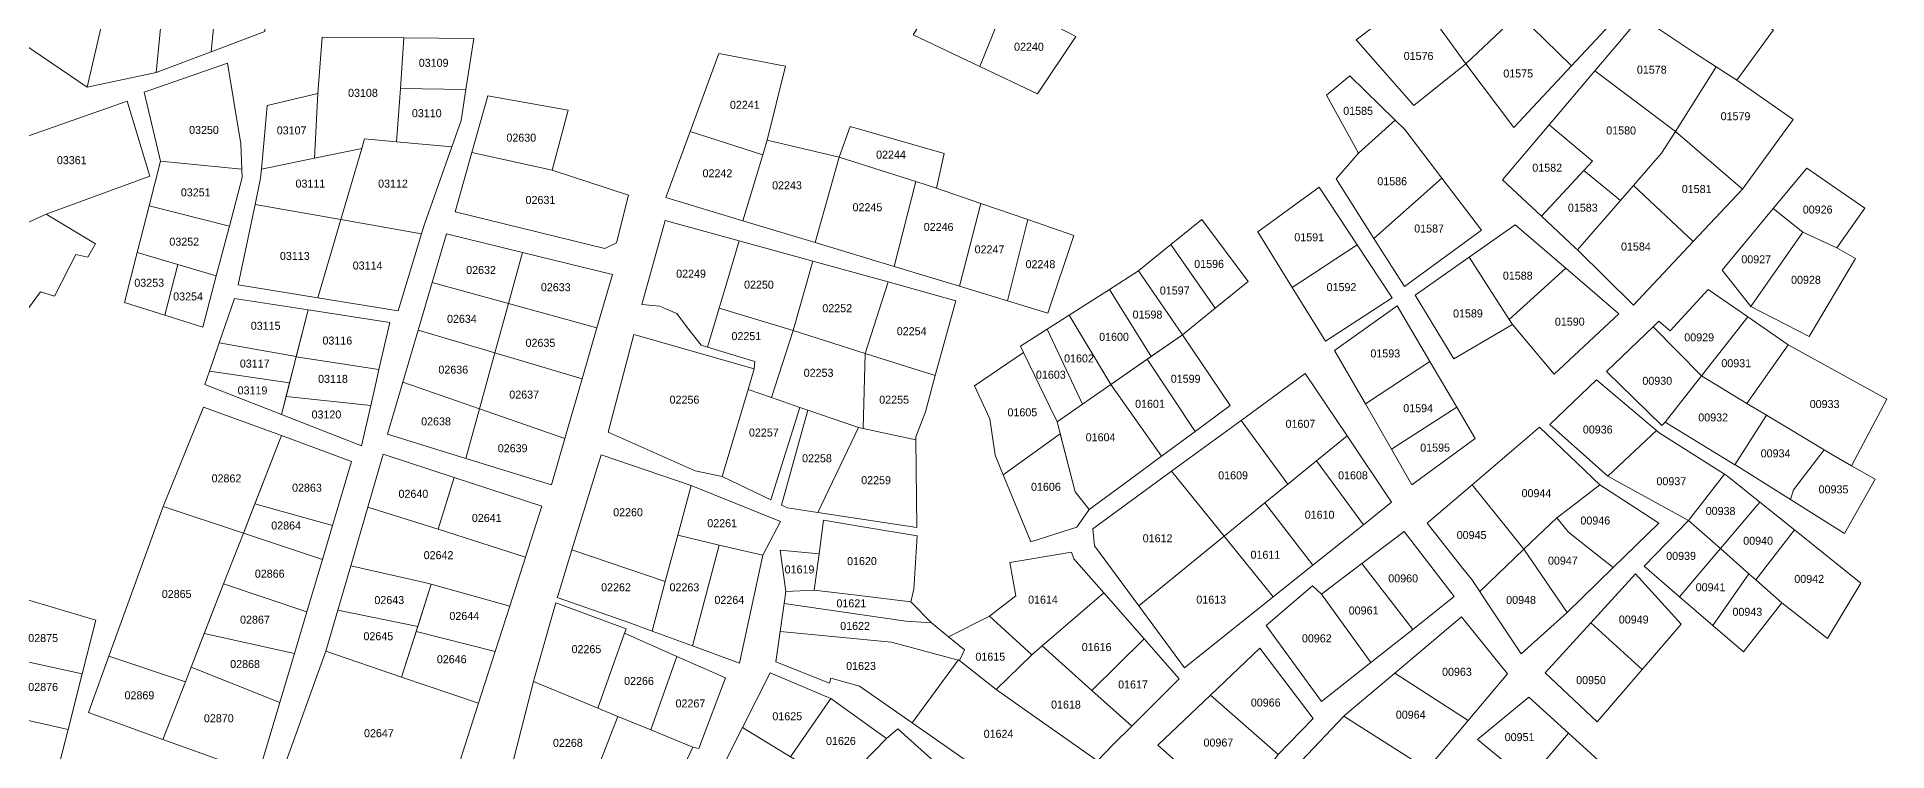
# Model space of a CAD drawing. Header units: metres. Extents: x 245225 to 248406, y 1633796 to 1637634.
# Drawn here: x 246907.2 to 247254, y 1635167.8 to 1635301.6 of the extents above; entities that cross this region are included whole.
import ezdxf
from ezdxf.enums import TextEntityAlignment as Align

# ---------------------------------------------------------------- set-up
doc = ezdxf.new("R2010")
doc.units = ezdxf.units.M
doc.header["$MEASUREMENT"] = 0
doc.layers.add('historique_numero_parcelle', color=7, linetype='Continuous')
doc.layers.add('LIMITES_PARCELLES', color=7, linetype='Continuous', lineweight=0, true_color=0xffffff)
doc.styles.add('Style-FANCY', font='FANCY.shx')

msp = doc.modelspace()

# ---------------------------------------------------------------- linework, layer by layer
at = {"layer": 'limites_parcelles', "flags": 128}
for points in [[(247225.806, 1635293.537), (247221.921, 1635296.023), (247217.865, 1635298.619), (247207.748, 1635305.394), (247217.974, 1635317.561), (247218.609, 1635318.619), (247224.959, 1635314.492), (247221.255, 1635307.824), (247232.685, 1635302.956), (247225.806, 1635293.537)], [(247088.919, 1635308.424), (247083.919, 1635296.085), (247071.446, 1635302.002), (247078.034, 1635312.638), (247080.019, 1635313.035), (247088.919, 1635308.424)], [(246939.845, 1635298.856), (246940.707, 1635307.815), (246941.869, 1635307.67), (246950.056, 1635306.65), (246949.908, 1635302.646), (246939.845, 1635298.856)], [(247221.921, 1635296.023), (247214.291, 1635283.921), (247199.211, 1635295.272), (247203.475, 1635300.31), (247207.748, 1635305.394), (247217.865, 1635298.619), (247221.921, 1635296.023)], [(246975.98, 1635301.445), (246975.301, 1635291.927), (246974.591, 1635281.97), (246968.6, 1635282.507), (246968.071, 1635280.707), (246959.234, 1635278.872), (246959.83, 1635291.004), (246960.623, 1635301.588), (246975.98, 1635301.445)], [(246945.61, 1635276.801), (246930.329, 1635278.304), (246927.286, 1635291.269), (246942.896, 1635296.693), (246945.41, 1635281.611), (246945.61, 1635276.801)], [(247044.062, 1635282.238), (247043.242, 1635279.525), (247029.632, 1635283.873), (247035.013, 1635298.51), (247047.475, 1635296.128), (247044.062, 1635282.238)], [(247225.806, 1635293.537), (247236.389, 1635286.128), (247226.864, 1635273.111), (247214.291, 1635283.921), (247221.921, 1635296.023), (247225.806, 1635293.537)], [(247214.291, 1635283.921), (247211.713, 1635279.833), (247206.466, 1635273.798), (247204.004, 1635270.965), (247197.162, 1635276.605), (247198.748, 1635278.312), (247190.623, 1635285.126), (247199.211, 1635295.272), (247214.291, 1635283.921)], [(246908.897, 1635268.382), (246903.58, 1635265.949), (246897.698, 1635280.346), (246924.111, 1635289.549), (246928.344, 1635275.526), (246908.897, 1635268.382)], [(246959.234, 1635278.872), (246949.266, 1635276.804), (246949.775, 1635282.405), (246950.305, 1635288.755), (246959.83, 1635291.004), (246959.234, 1635278.872)], [(246987.585, 1635291.776), (246986.685, 1635285.977), (246984.939, 1635281.042), (246974.591, 1635281.97), (246975.301, 1635291.927), (246987.585, 1635291.776)], [(247170.511, 1635275.137), (247157.8, 1635263.812), (247150.716, 1635274.988), (247154.923, 1635279.83), (247161.738, 1635286.043), (247163.573, 1635284.245), (247170.511, 1635275.137)], [(246974.591, 1635281.97), (246984.939, 1635281.042), (246979.806, 1635266.53), (246979.267, 1635264.738), (246964.155, 1635267.393), (246968.071, 1635280.707), (246968.6, 1635282.507), (246974.591, 1635281.97)], [(247057.556, 1635279.063), (247053.026, 1635263.067), (247039.505, 1635267.159), (247043.242, 1635279.525), (247044.062, 1635282.238), (247057.556, 1635279.063)], [(247075.812, 1635273.268), (247071.912, 1635274.506), (247057.556, 1635279.063), (247059.619, 1635284.857), (247077.241, 1635279.777), (247075.812, 1635273.268)], [(247197.162, 1635276.605), (247189.181, 1635268.017), (247181.885, 1635274.804), (247190.623, 1635285.126), (247198.748, 1635278.312), (247197.162, 1635276.605)], [(247226.864, 1635273.111), (247217.647, 1635263.272), (247206.466, 1635273.798), (247211.713, 1635279.833), (247214.291, 1635283.921), (247226.864, 1635273.111)], [(246964.155, 1635267.393), (246948.073, 1635270.219), (246949.114, 1635275.129), (246949.266, 1635276.804), (246959.234, 1635278.872), (246968.071, 1635280.707), (246964.155, 1635267.393)], [(247003.766, 1635276.622), (247018.053, 1635271.939), (247015.831, 1635263.049), (247013.608, 1635261.937), (246985.589, 1635268.843), (246988.71, 1635279.95), (247003.766, 1635276.622)], [(246945.61, 1635276.801), (246945.674, 1635275.261), (246943.271, 1635266.155), (246928.202, 1635269.965), (246930.329, 1635278.304), (246945.61, 1635276.801)], [(247204.004, 1635270.965), (247195.948, 1635261.697), (247195.538, 1635262.104), (247189.181, 1635268.017), (247197.162, 1635276.605), (247204.004, 1635270.965)], [(247244.539, 1635262.104), (247238.171, 1635265.017), (247232.633, 1635269.429), (247238.929, 1635277.026), (247249.83, 1635269.512), (247244.539, 1635262.104)], [(247075.812, 1635273.268), (247084.095, 1635270.405), (247080.111, 1635254.87), (247067.83, 1635258.587), (247071.912, 1635274.506), (247075.812, 1635273.268)], [(247217.647, 1635263.272), (247206.439, 1635251.309), (247195.948, 1635261.697), (247204.004, 1635270.965), (247206.466, 1635273.798), (247217.647, 1635263.272)], [(246898.578, 1635252.507), (246891.977, 1635260.639), (246903.58, 1635265.949), (246908.897, 1635268.382), (246918.158, 1635262.826), (246916.702, 1635260.312), (246914.454, 1635260.842), (246910.485, 1635253.036), (246907.839, 1635253.83), (246902.944, 1635247.216), (246898.578, 1635252.507)], [(246943.271, 1635266.155), (246943.161, 1635265.736), (246940.806, 1635256.826), (246925.968, 1635261.205), (246928.202, 1635269.965), (246943.271, 1635266.155)], [(247038.828, 1635263.371), (247035.989, 1635253.9), (247035.051, 1635250.773), (247032.859, 1635243.459), (247031.68, 1635243.819), (247029.141, 1635247.103), (247027.13, 1635249.749), (247025.648, 1635250.384), (247023.955, 1635251.125), (247020.593, 1635251.436), (247022.374, 1635257.932), (247024.917, 1635267.207), (247038.828, 1635263.371)], [(247244.539, 1635262.104), (247248.031, 1635260.093), (247239.353, 1635245.488), (247228.452, 1635251.097), (247238.171, 1635265.017), (247244.539, 1635262.104)], [(247052.601, 1635259.574), (247048.941, 1635246.574), (247035.051, 1635250.773), (247035.989, 1635253.9), (247038.828, 1635263.371), (247052.601, 1635259.574)], [(247128.003, 1635250.747), (247121.885, 1635245.747), (247113.659, 1635257.794), (247113.749, 1635257.852), (247119.744, 1635262.702), (247128.003, 1635250.747)], [(247183.141, 1635248.679), (247183.751, 1635247.728), (247172.744, 1635241.272), (247165.547, 1635253.232), (247175.661, 1635260.339), (247183.141, 1635248.679)], [(247183.751, 1635247.728), (247183.141, 1635248.679), (247193.729, 1635258.259), (247203.668, 1635249.695), (247191.582, 1635238.415), (247183.751, 1635247.728)], [(247227.87, 1635249.123), (247219.161, 1635238.069), (247210.099, 1635247.291), (247211.201, 1635248.346), (247213.318, 1635246.546), (247220.409, 1635254.272), (247227.87, 1635249.123)], [(247048.941, 1635246.574), (247044.867, 1635234.009), (247040.51, 1635235.506), (247041.639, 1635239.377), (247041.745, 1635240.753), (247032.859, 1635243.459), (247035.051, 1635250.773), (247048.941, 1635246.574)], [(247219.161, 1635238.069), (247212.365, 1635229.401), (247211.73, 1635228.766), (247201.359, 1635238.926), (247210.099, 1635247.291), (247219.161, 1635238.069)], [(246954.513, 1635236.765), (246939.503, 1635238.945), (246941.345, 1635244.294), (246955.771, 1635241.704), (246955.444, 1635240.419), (246954.513, 1635236.765)], [(247041.639, 1635239.377), (247040.51, 1635235.506), (247035.642, 1635219.207), (247030.562, 1635220.266), (247014.228, 1635227.519), (247019.071, 1635245.825), (247041.639, 1635239.377)], [(247062.409, 1635242.3), (247062.019, 1635228.225), (247061.147, 1635228.415), (247051.691, 1635231.664), (247050.2, 1635232.176), (247044.867, 1635234.009), (247048.941, 1635246.574), (247062.409, 1635242.3)], [(247103.131, 1635232.751), (247098.401, 1635229.473), (247097.099, 1635232.152), (247092.084, 1635242.478), (247091.524, 1635243.63), (247096.533, 1635246.836), (247103.131, 1635232.751)], [(247247.29, 1635221.252), (247243.714, 1635223.252), (247242.157, 1635224.192), (247231.374, 1635230.699), (247227.669, 1635232.935), (247235.437, 1635243.901), (247253.958, 1635233.741), (247247.29, 1635221.252)], [(246969.752, 1635232.537), (246953.865, 1635234.217), (246955.444, 1635240.419), (246955.757, 1635241.651), (246971.287, 1635239.255), (246970.815, 1635237.187), (246969.752, 1635232.537)], [(247062.019, 1635228.225), (247062.409, 1635242.3), (247075.569, 1635238.124), (247073.706, 1635231.329), (247071.907, 1635226.673), (247071.915, 1635226.074), (247062.019, 1635228.225)], [(247098.986, 1635227.202), (247088.32, 1635219.506), (247086.796, 1635223.197), (247085.803, 1635230.002), (247082.904, 1635236.202), (247092.084, 1635242.478), (247097.099, 1635232.152), (247098.401, 1635229.473), (247098.986, 1635227.202)], [(247152.754, 1635226.832), (247147, 1635222.138), (247141.651, 1635217.775), (247132.873, 1635229.717), (247144.91, 1635238.521), (247152.754, 1635226.832)], [(247227.669, 1635232.935), (247231.374, 1635230.699), (247225.463, 1635221.438), (247212.365, 1635229.401), (247219.161, 1635238.069), (247227.669, 1635232.935)], [(247044.867, 1635234.009), (247050.2, 1635232.176), (247044.745, 1635214.842), (247035.642, 1635219.207), (247040.51, 1635235.506), (247044.867, 1635234.009)], [(247111.885, 1635218.522), (247104.422, 1635213.005), (247101.776, 1635216.378), (247098.401, 1635229.473), (247103.131, 1635232.751), (247108.469, 1635236.45), (247117.963, 1635223.016), (247111.885, 1635218.522)], [(247046.762, 1635213.875), (247051.691, 1635231.664), (247061.147, 1635228.415), (247053.542, 1635212.473), (247047.883, 1635213.338), (247046.762, 1635213.875)], [(247242.157, 1635224.192), (247236.408, 1635216.727), (247235.842, 1635214.933), (247225.594, 1635221.358), (247225.463, 1635221.438), (247231.374, 1635230.699), (247242.157, 1635224.192)], [(247062.019, 1635228.225), (247071.915, 1635226.074), (247072.119, 1635209.634), (247053.542, 1635212.473), (247061.147, 1635228.415), (247062.019, 1635228.225)], [(247088.32, 1635219.506), (247098.986, 1635227.202), (247101.776, 1635216.378), (247104.422, 1635213.005), (247102.094, 1635209.751), (247093.488, 1635206.992), (247088.32, 1635219.506)], [(247141.651, 1635217.775), (247137.36, 1635214.275), (247129.698, 1635208.026), (247119.865, 1635220.203), (247132.873, 1635229.717), (247141.651, 1635217.775)], [(247192.07, 1635211.454), (247185.908, 1635205.58), (247183.139, 1635209.014), (247176.173, 1635217.654), (247184.445, 1635224.72), (247188.831, 1635228.467), (247200.155, 1635217.672), (247194.41, 1635213.254), (247192.07, 1635211.454)], [(247223.472, 1635219.642), (247216.771, 1635211.004), (247201.636, 1635219.259), (247210.752, 1635227.845), (247211.267, 1635227.408), (247223.472, 1635219.642)], [(247029.821, 1635217.514), (247027.299, 1635208.196), (247024.952, 1635199.522), (247007.438, 1635205.452), (247012.92, 1635223.269), (247029.821, 1635217.514)], [(247235.842, 1635214.933), (247236.408, 1635216.727), (247242.157, 1635224.192), (247243.714, 1635223.252), (247247.29, 1635221.252), (247251.735, 1635218.712), (247246.02, 1635208.552), (247235.842, 1635214.933)], [(247129.698, 1635208.026), (247113.716, 1635194.99), (247105.434, 1635206.241), (247105.116, 1635209.417), (247119.865, 1635220.203), (247129.698, 1635208.026)], [(247155.841, 1635210.191), (247146.341, 1635202.606), (247137.36, 1635214.275), (247141.651, 1635217.775), (247147, 1635222.138), (247155.841, 1635210.191)], [(247230.12, 1635214.416), (247222.748, 1635205.715), (247216.771, 1635211.004), (247223.472, 1635219.642), (247224.073, 1635219.259), (247230.12, 1635214.416)], [(247043.226, 1635204.448), (247035.07, 1635206.367), (247027.299, 1635208.196), (247029.821, 1635217.514), (247046.547, 1635210.787), (247043.226, 1635204.448)], [(247185.908, 1635205.58), (247177.61, 1635197.669), (247176.13, 1635199.891), (247174.483, 1635201.977), (247167.77, 1635210.475), (247176.173, 1635217.654), (247183.139, 1635209.014), (247185.908, 1635205.58)], [(247211.161, 1635210.475), (247202.641, 1635202.165), (247198.217, 1635205.669), (247194.253, 1635208.808), (247192.07, 1635211.454), (247194.41, 1635213.254), (247200.155, 1635217.672), (247206.715, 1635213.382), (247211.161, 1635210.475)], [(246945.868, 1635208.583), (246942.173, 1635199.102), (246936.095, 1635183.509), (246935.004, 1635180.71), (246920.66, 1635185.524), (246930.846, 1635213.585), (246945.868, 1635208.583)], [(246998.767, 1635204.084), (246995.811, 1635194.89), (246981.09, 1635199.028), (246979.845, 1635199.378), (246965.99, 1635202.466), (246969.2, 1635213.448), (246982.385, 1635209.326), (246998.767, 1635204.084)], [(247236.618, 1635209.212), (247229.369, 1635199.856), (247228.083, 1635200.994), (247222.748, 1635205.715), (247230.12, 1635214.416), (247236.618, 1635209.212)], [(247070.959, 1635195.744), (247060.79, 1635196.971), (247052.895, 1635197.924), (247053.79, 1635204.743), (247054.614, 1635211.02), (247061.978, 1635209.798), (247072.143, 1635208.11), (247071.548, 1635198.122), (247070.959, 1635195.744)], [(247194.016, 1635193.753), (247185.908, 1635205.58), (247192.07, 1635211.454), (247194.253, 1635208.808), (247198.217, 1635205.669), (247202.641, 1635202.165), (247194.016, 1635193.753)], [(247234.233, 1635195.552), (247229.369, 1635199.856), (247236.618, 1635209.212), (247249.05, 1635199.256), (247242.806, 1635188.885), (247234.233, 1635195.552)], [(247035.07, 1635206.367), (247030.07, 1635187.473), (247022.53, 1635190.242), (247024.952, 1635199.522), (247027.299, 1635208.196), (247035.07, 1635206.367)], [(246978.551, 1635191.102), (246963.557, 1635194.141), (246965.99, 1635202.466), (246979.845, 1635199.378), (246981.09, 1635199.028), (246978.551, 1635191.102)], [(247024.952, 1635199.522), (247022.53, 1635190.242), (247018.144, 1635191.854), (247004.714, 1635196.547), (247004.915, 1635197.251), (247007.438, 1635205.452), (247024.952, 1635199.522)], [(247107.162, 1635197.385), (247095.605, 1635187.454), (247093.638, 1635185.764), (247085.701, 1635193.066), (247090.675, 1635196.876), (247089.539, 1635203.083), (247101.119, 1635205.068), (247101.512, 1635203.811), (247107.162, 1635197.385)], [(247194.016, 1635193.753), (247185.389, 1635185.988), (247178.669, 1635196.079), (247177.61, 1635197.669), (247185.908, 1635205.58), (247194.016, 1635193.753)], [(247147.948, 1635197.145), (247157.219, 1635184.345), (247147.979, 1635177.031), (247137.607, 1635191.319), (247146.285, 1635198.727), (247147.948, 1635197.145)], [(247221.318, 1635191.284), (247228.083, 1635200.994), (247229.369, 1635199.856), (247234.233, 1635195.552), (247227.036, 1635186.345), (247221.318, 1635191.284)], [(247017.297, 1635189.843), (247012.321, 1635175.79), (247000.235, 1635180.769), (247000.364, 1635181.27), (247004.42, 1635195.515), (247017.645, 1635190.669), (247017.297, 1635189.843)], [(247074.855, 1635191.772), (247078.072, 1635189.171), (247081.073, 1635186.745), (247080.081, 1635184.761), (247079.927, 1635184.866), (247079.887, 1635184.813), (247067.384, 1635188.183), (247046.485, 1635190.185), (247047.225, 1635195.443), (247070.057, 1635192.097), (247074.855, 1635191.772)], [(247070.959, 1635195.744), (247074.855, 1635191.772), (247070.057, 1635192.097), (247047.225, 1635195.443), (247047.537, 1635197.659), (247052.895, 1635197.924), (247060.79, 1635196.971), (247070.959, 1635195.744)], [(247093.638, 1635185.764), (247086.971, 1635179.308), (247080.081, 1635184.761), (247081.073, 1635186.745), (247078.072, 1635189.171), (247085.701, 1635193.066), (247093.638, 1635185.764)], [(247027.118, 1635185.508), (247022.225, 1635171.71), (247016.036, 1635174.26), (247012.321, 1635175.79), (247017.297, 1635189.843), (247027.118, 1635185.508)], [(247079.887, 1635184.813), (247071.225, 1635173.061), (247061.359, 1635179.943), (247055.962, 1635181.425), (247055.75, 1635180.472), (247045.685, 1635184.496), (247046.485, 1635190.185), (247067.384, 1635188.183), (247079.887, 1635184.813)], [(246975.516, 1635181.626), (246989.965, 1635176.712), (246982.493, 1635153.475), (246953.267, 1635164.093), (246961.311, 1635186.456), (246975.516, 1635181.626)], [(247030.103, 1635168.464), (247022.225, 1635171.71), (247027.118, 1635185.508), (247036.241, 1635181.482), (247031.267, 1635168.253), (247030.103, 1635168.464)], [(247080.081, 1635184.761), (247086.971, 1635179.308), (247092.753, 1635175.235), (247105.954, 1635165.935), (247093.207, 1635152.98), (247081.785, 1635163.75), (247083.055, 1635164.809), (247071.225, 1635173.061), (247079.887, 1635184.813), (247079.927, 1635184.866), (247080.081, 1635184.761)], [(247104.92, 1635179.136), (247112.413, 1635172.444), (247109.053, 1635169.084), (247105.954, 1635165.935), (247092.753, 1635175.235), (247086.971, 1635179.308), (247093.638, 1635185.764), (247095.605, 1635187.454), (247104.92, 1635179.136)], [(246952.71, 1635176.865), (246948.726, 1635163.488), (246930.802, 1635169.931), (246935.004, 1635180.71), (246936.095, 1635183.509), (246952.71, 1635176.865)], [(247175.46, 1635173.509), (247167.751, 1635164.362), (247152.143, 1635174.307), (247152.318, 1635174.491), (247161.693, 1635182.372), (247175.46, 1635173.509)], [(247012.321, 1635175.79), (247016.036, 1635174.26), (247010.542, 1635160.095), (246996.357, 1635165.634), (247000.235, 1635180.769), (247012.321, 1635175.79)], [(247066.439, 1635170.1), (247057.026, 1635160.503), (247053.633, 1635163.539), (247048.452, 1635166.691), (247055.962, 1635177.615), (247066.439, 1635170.1)], [(247022.225, 1635171.71), (247030.103, 1635168.464), (247023.719, 1635154.949), (247010.542, 1635160.095), (247016.036, 1635174.26), (247022.225, 1635171.71)], [(247048.452, 1635166.691), (247053.633, 1635163.539), (247057.026, 1635160.503), (247059.666, 1635158.141), (247052.762, 1635151.325), (247049.72, 1635154.466), (247042.98, 1635158.755), (247035.167, 1635163.726), (247039.444, 1635172.171), (247048.452, 1635166.691)], [(247078.504, 1635163.01), (247070.09, 1635152.585), (247062.206, 1635160.47), (247059.666, 1635158.141), (247057.026, 1635160.503), (247066.439, 1635170.1), (247068.556, 1635171.9), (247078.504, 1635163.01)], [(247167.751, 1635164.362), (247158.985, 1635153.96), (247151.26, 1635159.357), (247143.005, 1635164.649), (247152.143, 1635174.307), (247167.751, 1635164.362)]]:
    msp.add_lwpolyline(points, close=True, dxfattribs=at)
at = {"layer": 'limites_parcelles'}
for points in [[(246920.764, 1635310.302), (246916.57, 1635292.195), (246902.944, 1635301.455), (246913.317, 1635316.007)], [(247203.854, 1635305.879), (247194.816, 1635296.212), (247184.883, 1635305.859), (247194.474, 1635314.845)], [(246930.879, 1635309.041), (246929.535, 1635294.973), (246916.57, 1635292.195), (246920.764, 1635310.302)], [(246940.707, 1635307.815), (246939.845, 1635298.856), (246929.535, 1635294.973), (246930.879, 1635309.041)], [(247083.919, 1635296.085), (247088.919, 1635308.424), (247101.926, 1635301.685), (247094.703, 1635290.969)], [(247175.006, 1635296.606), (247165.269, 1635288.774), (247154.474, 1635301.051), (247165.635, 1635309.556)], [(247194.816, 1635296.212), (247184.002, 1635284.647), (247175.006, 1635296.606), (247184.883, 1635305.859)], [(246987.585, 1635291.776), (246975.301, 1635291.927), (246975.98, 1635301.445), (246989.066, 1635301.323)], [(247161.738, 1635286.043), (247154.923, 1635279.83), (247148.89, 1635290.704), (247153.256, 1635294.356)], [(247003.766, 1635276.622), (246988.71, 1635279.95), (246991.701, 1635290.592), (247006.782, 1635287.893)], [(247043.242, 1635279.525), (247039.505, 1635267.159), (247025.091, 1635271.522), (247029.632, 1635283.873)], [(247071.912, 1635274.506), (247067.83, 1635258.587), (247053.026, 1635263.067), (247057.556, 1635279.063)], [(247157.8, 1635263.812), (247170.511, 1635275.137), (247177.941, 1635265.384), (247163.495, 1635254.827)], [(247154.633, 1635262.676), (247142.481, 1635254.631), (247136.031, 1635265.066), (247147.541, 1635273.48)], [(246964.155, 1635267.393), (246959.837, 1635252.715), (246944.881, 1635255.153), (246948.073, 1635270.219)], [(247092.89, 1635267.365), (247089.074, 1635252.157), (247080.111, 1635254.87), (247084.095, 1635270.405)], [(247238.171, 1635265.017), (247228.452, 1635251.097), (247223.054, 1635257.871), (247232.633, 1635269.429)], [(246979.267, 1635264.738), (246974.911, 1635250.258), (246959.837, 1635252.715), (246964.155, 1635267.393)], [(246998.205, 1635261.218), (246995.572, 1635251.63), (246981.238, 1635255.584), (246983.922, 1635264.716)], [(247089.074, 1635252.157), (247092.89, 1635267.365), (247101.53, 1635264.378), (247096.688, 1635249.853)], [(247128.003, 1635250.747), (247119.744, 1635262.702), (247125.523, 1635267.377), (247134.188, 1635255.801)], [(247193.729, 1635258.259), (247183.141, 1635248.679), (247175.661, 1635260.339), (247184.284, 1635266.398)], [(246933.567, 1635258.962), (246931.154, 1635249.458), (246923.582, 1635251.846), (246925.968, 1635261.205)], [(247012.13, 1635247.063), (246995.572, 1635251.63), (246998.205, 1635261.218), (247015.037, 1635257.096)], [(247142.481, 1635254.631), (247154.633, 1635262.676), (247161.193, 1635252.684), (247148.705, 1635244.561)], [(246931.154, 1635249.458), (246933.567, 1635258.962), (246940.806, 1635256.826), (246938.266, 1635247.216)], [(247066.71, 1635255.683), (247062.409, 1635242.3), (247048.941, 1635246.574), (247052.601, 1635259.574)], [(247116.036, 1635241.694), (247108.197, 1635254.299), (247113.659, 1635257.794), (247121.885, 1635245.747)], [(246995.572, 1635251.63), (246993.035, 1635242.393), (246978.623, 1635246.682), (246981.238, 1635255.584)], [(247075.569, 1635238.124), (247062.409, 1635242.3), (247066.71, 1635255.683), (247079.421, 1635252.179)], [(247116.036, 1635241.694), (247108.469, 1635236.45), (247100.635, 1635249.46), (247108.197, 1635254.299)], [(246955.771, 1635241.704), (246941.345, 1635244.294), (246944.208, 1635252.611), (246958.005, 1635250.479)], [(247012.13, 1635247.063), (247009.369, 1635237.531), (246993.035, 1635242.393), (246995.572, 1635251.63)], [(247168.297, 1635240.772), (247156.185, 1635232.832), (247150.413, 1635242.86), (247162.16, 1635251.221)], [(246971.287, 1635239.255), (246955.757, 1635241.651), (246958.005, 1635250.479), (246973.312, 1635248.113)], [(247103.131, 1635232.751), (247096.533, 1635246.836), (247100.635, 1635249.46), (247108.469, 1635236.45)], [(247235.437, 1635243.901), (247227.669, 1635232.935), (247219.161, 1635238.069), (247227.87, 1635249.123)], [(246993.035, 1635242.393), (246990.157, 1635231.913), (246975.758, 1635236.935), (246978.623, 1635246.682)], [(247124.269, 1635227.678), (247115.31, 1635241.191), (247121.885, 1635245.747), (247130.815, 1635232.518)], [(247009.369, 1635237.531), (247006.127, 1635226.343), (246990.157, 1635231.913), (246993.035, 1635242.393)], [(247124.269, 1635227.678), (247117.963, 1635223.016), (247108.469, 1635236.45), (247115.31, 1635241.191)], [(247173.308, 1635232.237), (247161.089, 1635224.314), (247156.185, 1635232.832), (247168.297, 1635240.772)], [(246954.513, 1635236.765), (246953.006, 1635230.846), (246938.652, 1635236.471), (246939.503, 1635238.945)], [(246990.157, 1635231.913), (246987.603, 1635222.609), (246972.889, 1635227.171), (246975.758, 1635236.935)], [(247210.752, 1635227.845), (247201.636, 1635219.259), (247190.736, 1635228.996), (247199.52, 1635237.357)], [(246969.752, 1635232.537), (246968.021, 1635224.962), (246953.006, 1635230.846), (246953.865, 1635234.217)], [(246953, 1635226.88), (246945.868, 1635208.583), (246930.846, 1635213.585), (246938.387, 1635232.238)], [(247006.127, 1635226.343), (247003.607, 1635217.646), (246987.603, 1635222.609), (246990.157, 1635231.913)], [(247161.089, 1635224.314), (247173.308, 1635232.237), (247176.765, 1635226.35), (247164.912, 1635217.672)], [(246962.583, 1635210.014), (246948.026, 1635214.117), (246953, 1635226.88), (246966.168, 1635222.051)], [(247155.841, 1635210.191), (247147, 1635222.138), (247152.754, 1635226.832), (247161.102, 1635214.391)], [(246985.409, 1635219.036), (246982.385, 1635209.326), (246969.2, 1635213.448), (246972.106, 1635223.392)], [(246998.767, 1635204.084), (246982.385, 1635209.326), (246985.409, 1635219.036), (247001.845, 1635213.655)], [(246962.583, 1635210.014), (246960.687, 1635203.649), (246945.868, 1635208.583), (246948.026, 1635214.117)], [(247146.341, 1635202.606), (247138.883, 1635196.652), (247129.698, 1635208.026), (247137.36, 1635214.275)], [(247222.748, 1635205.715), (247215.084, 1635196.668), (247208.41, 1635202.431), (247216.771, 1635211.004)], [(246960.687, 1635203.649), (246957.762, 1635193.827), (246942.173, 1635199.102), (246945.868, 1635208.583)], [(247030.07, 1635187.473), (247035.07, 1635206.367), (247043.226, 1635204.448), (247038.887, 1635184.234)], [(247138.883, 1635196.652), (247122.261, 1635183.381), (247113.716, 1635194.99), (247129.698, 1635208.026)], [(247165.065, 1635190.555), (247155.516, 1635202.885), (247163.43, 1635208.887), (247172.85, 1635196.716)], [(247228.083, 1635200.994), (247221.318, 1635191.284), (247215.084, 1635196.668), (247222.748, 1635205.715)], [(247053.79, 1635204.743), (247052.895, 1635197.924), (247047.537, 1635197.659), (247046.498, 1635205.405)], [(247165.065, 1635190.555), (247157.219, 1635184.345), (247147.948, 1635197.145), (247155.516, 1635202.885)], [(246955.436, 1635186.017), (246938.54, 1635189.783), (246942.173, 1635199.102), (246957.762, 1635193.827)], [(246993.087, 1635186.42), (246978.243, 1635190.141), (246981.09, 1635199.028), (246995.811, 1635194.89)], [(247208.097, 1635183.057), (247198.458, 1635191.801), (247206.822, 1635200.95), (247215.395, 1635191.531)], [(246915.652, 1635182.25), (246900.554, 1635185.528), (246903.507, 1635196.636), (246918.191, 1635192.27)], [(247114.712, 1635188.801), (247104.92, 1635179.136), (247095.605, 1635187.454), (247107.162, 1635197.385)], [(246978.551, 1635191.102), (246975.516, 1635181.626), (246961.311, 1635186.456), (246963.557, 1635194.141)], [(247175.46, 1635173.509), (247161.693, 1635182.372), (247174.225, 1635192.906), (247182.798, 1635182.217)], [(247208.097, 1635183.057), (247199.626, 1635173.221), (247189.889, 1635182.429), (247198.458, 1635191.801)], [(246955.436, 1635186.017), (246952.71, 1635176.865), (246936.095, 1635183.509), (246938.54, 1635189.783)], [(246993.087, 1635186.42), (246989.965, 1635176.712), (246975.516, 1635181.626), (246978.243, 1635190.141)], [(247104.92, 1635179.136), (247114.712, 1635188.801), (247121.29, 1635181.321), (247112.413, 1635172.444)], [(246915.652, 1635182.25), (246913.008, 1635171.814), (246897.817, 1635175.229), (246900.554, 1635185.528)], [(246935.004, 1635180.71), (246930.802, 1635169.931), (246916.824, 1635174.955), (246920.66, 1635185.524)], [(247139.83, 1635167.083), (247127.14, 1635178.24), (247136.375, 1635187.012), (247146.391, 1635173.856)], [(247055.962, 1635177.615), (247048.452, 1635166.691), (247039.444, 1635172.171), (247044.638, 1635182.429)], [(247139.83, 1635167.083), (247131.638, 1635156.133), (247117.287, 1635168.882), (247127.14, 1635178.24)], [(247194.282, 1635171.094), (247186.61, 1635162.198), (247177.189, 1635169.941), (247186.82, 1635177.878)], [(246913.008, 1635171.814), (246910.783, 1635163.034), (246895.701, 1635167.267), (246897.817, 1635175.229)], [(247186.61, 1635162.198), (247194.282, 1635171.094), (247201.954, 1635164.12), (247195.604, 1635154.806)]]:
    msp.add_3dface(points, dxfattribs=at)

# ---------------------------------------------------------------- texts
at = {"layer": 'historique_numero_parcelle', "style": 'Style-FANCY'}
for s, p in [('02240', (247093.120305, 1635299.778051)), ('03109', (246981.539497, 1635296.769401)), ('01576', (247166.1568, 1635298.051671)), ('01578', (247209.866103, 1635295.484957)), ('01575', (247184.830728, 1635294.766277)), ('03108', (246968.288924, 1635291.137298)), ('02241', (247039.868831, 1635288.895184)), ('03110', (246980.249619, 1635287.323894)), ('01585', (247154.820204, 1635287.765909)), ('01579', (247225.564514, 1635286.75813)), ('03250', (246938.486046, 1635284.184057)), ('03107', (246954.921089, 1635284.097168)), ('02630', (246997.967974, 1635282.731377)), ('01580', (247204.120279, 1635284.088748)), ('03361', (246913.71154, 1635278.517503)), ('02244', (247067.264098, 1635279.552346)), ('02242', (247034.738632, 1635276.061615)), ('01586', (247161.210967, 1635274.565666)), ('01582', (247190.268739, 1635277.107286)), ('03251', (246936.946986, 1635272.479841)), ('03111', (246958.438941, 1635274.123651)), ('03112', (246973.917486, 1635274.123651)), ('02631', (247001.559114, 1635271.052829)), ('02243', (247047.769339, 1635273.802906)), ('01581', (247218.27963, 1635273.103212)), ('02245', (247062.852127, 1635269.696164)), ('01583', (247196.937999, 1635269.612481)), ('00926', (247240.961118, 1635269.26286)), ('02246', (247076.190646, 1635266.000096)), ('01591', (247145.655468, 1635264.057723)), ('01587', (247168.129408, 1635265.706837)), ('03252', (246934.792302, 1635263.239671)), ('03113', (246955.514727, 1635260.567735)), ('02247', (247085.732818, 1635261.790685)), ('01584', (247206.890587, 1635262.323014)), ('03114', (246969.161058, 1635258.771035)), ('02632', (246990.42658, 1635257.936921)), ('02249', (247029.788905, 1635257.238435)), ('02248', (247095.274989, 1635259.018634)), ('01596', (247126.893546, 1635259.074729)), ('01588', (247184.747591, 1635256.870924)), ('00927', (247229.44697, 1635259.935167)), ('03253', (246928.225646, 1635255.53953)), ('02633', (247004.432025, 1635254.702862)), ('02250', (247042.5118, 1635255.185064)), ('01597', (247120.444152, 1635254.08797)), ('01592', (247151.709104, 1635254.714884)), ('00928', (247238.767947, 1635256.094353)), ('03254', (246935.51053, 1635252.972816)), ('02252', (247057.184172, 1635250.770316)), ('03115', (246950.051064, 1635247.477494)), ('02634', (246986.83544, 1635248.773753)), ('02254', (247071.138315, 1635246.458237)), ('01598', (247115.343267, 1635249.570554)), ('01589', (247175.410627, 1635249.786794)), ('01590', (247194.494971, 1635248.246765)), ('03116', (246963.492187, 1635244.705443)), ('02635', (247001.559114, 1635244.282003)), ('02251', (247040.151909, 1635245.53422)), ('01600', (247109.069766, 1635245.405144)), ('00929', (247218.755261, 1635245.303493)), ('03117', (246947.998984, 1635240.393364)), ('01602', (247102.50311, 1635241.357069)), ('01593', (247159.917424, 1635242.291989)), ('00931', (247225.700302, 1635240.456751)), ('03118', (246962.671355, 1635237.518644)), ('02636', (246985.219427, 1635239.251244)), ('02253', (247053.695636, 1635238.655426)), ('01603', (247097.226333, 1635238.306347)), ('01599', (247122.496232, 1635237.543666)), ('00930', (247210.896398, 1635237.164624)), ('03119', (246947.588568, 1635235.362605)), ('02637', (246998.506645, 1635234.579825)), ('02256', (247028.557657, 1635233.624667)), ('02255', (247067.854987, 1635233.624667)), ('01601', (247115.812314, 1635232.850246)), ('00933', (247242.263313, 1635232.802882)), ('03120', (246961.440107, 1635230.845188)), ('02638', (246981.987401, 1635229.549066)), ('01605', (247091.890925, 1635231.25155)), ('01607', (247144.013755, 1635229.095511)), ('01594', (247166.073664, 1635232.025134)), ('00932', (247221.37597, 1635230.294595)), ('02257', (247043.435236, 1635227.464554)), ('01604', (247106.548639, 1635226.572798)), ('00936', (247199.737987, 1635228.027992)), ('02639', (246996.351961, 1635224.518306)), ('02258', (247053.387824, 1635222.639132)), ('01595', (247169.254388, 1635224.632998)), ('00934', (247233.072882, 1635223.553574)), ('02862', (246942.706896, 1635218.869416)), ('01609', (247131.393464, 1635219.444666)), ('01608', (247153.863739, 1635219.444666)), ('02863', (246957.789684, 1635217.124051)), ('02640', (246977.740558, 1635215.974358)), ('02259', (247064.469056, 1635218.53239)), ('01606', (247096.302897, 1635217.288627)), ('00944', (247188.246685, 1635216.094033)), ('00937', (247213.536689, 1635218.334508)), ('00935', (247243.9343, 1635216.812552)), ('02260', (247017.97662, 1635212.519862)), ('01610', (247147.604895, 1635212.05253)), ('00938', (247222.766283, 1635212.756182)), ('02864', (246953.890732, 1635210.03992)), ('02641', (246991.489493, 1635211.456941)), ('02261', (247035.624507, 1635210.466491)), ('00946', (247199.281077, 1635210.972947)), ('01612', (247117.234112, 1635207.637782)), ('00945', (247176.092862, 1635208.25237)), ('00940', (247229.802707, 1635207.177856)), ('02642', (246982.460342, 1635204.475479)), ('01619', (247050.117526, 1635201.798508)), ('01620', (247061.824552, 1635203.360986)), ('01611', (247137.4471, 1635204.557726)), ('00947', (247193.204165, 1635203.451352)), ('00939', (247215.364331, 1635204.342969)), ('02866', (246950.812612, 1635201.005087)), ('02262', (247015.719332, 1635198.45427)), ('02263', (247028.544832, 1635198.45427)), ('00960', (247163.268716, 1635200.122788)), ('00941', (247220.890502, 1635198.459272)), ('00942', (247239.375801, 1635200.026952)), ('02865', (246933.369932, 1635197.206351)), ('02643', (246973.225982, 1635196.056658)), ('02264', (247036.958359, 1635196.092893)), ('01621', (247059.831103, 1635195.44084)), ('01614', (247095.751401, 1635196.138904)), ('01613', (247127.289304, 1635196.138904)), ('00948', (247185.368148, 1635196.08979)), ('02867', (246948.042304, 1635192.380929)), ('02644', (246987.282729, 1635193.07927)), ('01622', (247060.534673, 1635191.216763)), ('00961', (247155.853709, 1635194.113351)), ('00949', (247206.477419, 1635192.40901)), ('00943', (247227.783325, 1635193.860746)), ('02875', (246908.347383, 1635188.935115)), ('02645', (246971.173902, 1635189.280533)), ('00962', (247147.081025, 1635188.887753)), ('02868', (246946.195432, 1635184.064776)), ('02646', (246984.922837, 1635184.968454)), ('02265', (247010.178716, 1635186.852723)), ('01615', (247085.875766, 1635185.448541)), ('01616', (247105.806592, 1635187.245241)), ('02266', (247020.0287, 1635180.897947)), ('01623', (247061.648659, 1635183.707291)), ('00963', (247173.346859, 1635182.617035)), ('00950', (247198.481483, 1635181.0466)), ('02876', (246908.347383, 1635179.771947)), ('02869', (246926.392861, 1635178.212668)), ('01617', (247112.629758, 1635180.238112)), ('02870', (246941.27044, 1635173.900589)), ('02267', (247029.673475, 1635176.688536)), ('01625', (247047.820022, 1635174.272784)), ('01618', (247100.060769, 1635176.465042)), ('00966', (247137.50222, 1635176.846015)), ('00964', (247164.678612, 1635174.569614)), ('02647', (246971.276506, 1635171.108199)), ('01624', (247087.425165, 1635170.987391)), ('00951', (247185.08829, 1635170.369233)), ('02268', (247006.696593, 1635169.2964)), ('01626', (247057.875214, 1635169.652699)), ('00967', (247128.638154, 1635169.347282))]:
    msp.add_text(s, height=1.499994, dxfattribs=at).set_placement(p, align=Align.MIDDLE_CENTER)

doc.saveas('drawing.dxf')
